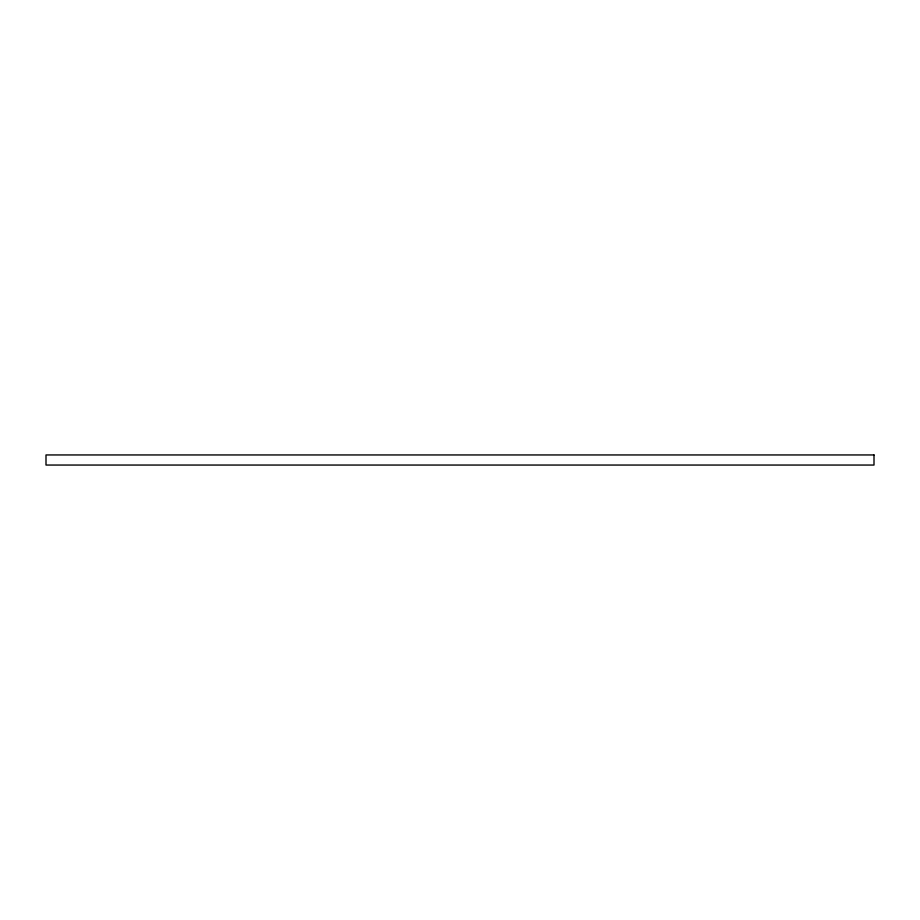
<?xml version="1.0" encoding="UTF-8"?>
<svg xmlns="http://www.w3.org/2000/svg" width="920" height="920" viewBox="0 0 920 920"><rect width="100%" height="100%" fill="white"/><g stroke="black" fill="none" stroke-linecap="round" stroke-linejoin="round"><path stroke-width="1.38" d="M874 454.951L46 454.951L46 465.048L874 465.048L874 454.951"/></g></svg>
